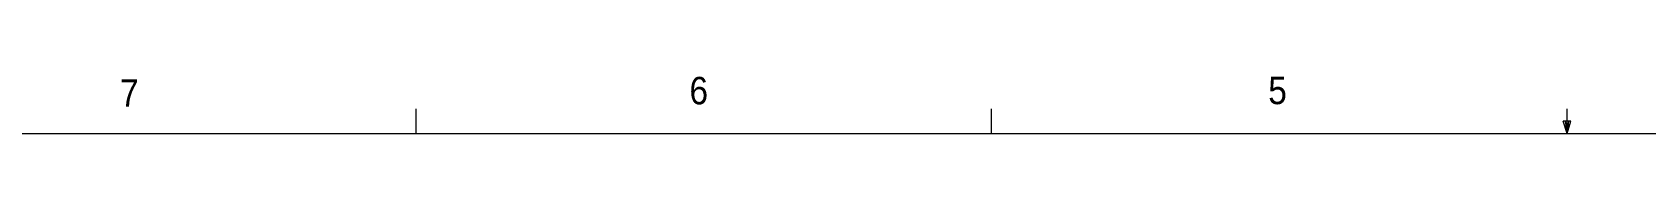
# Model space of a CAD drawing. Header units: millimetres. Extents: x 11 to 421, y 5 to 275.
# Drawn here: x 82.6 to 222.8, y 270.3 to 275.3 of the extents above; entities that cross this region are included whole.
import ezdxf

# ---------------------------------------------------------------- set-up
doc = ezdxf.new("R2010")
doc.units = ezdxf.units.MM
doc.styles.add('SLDTEXTSTYLE0', font='GOTHIC.TTF', dxfattribs={"width": 0.913})

msp = doc.modelspace()

# ---------------------------------------------------------------- linework, layer by layer
at = {"color": 7, "linetype": 'Continuous', "lineweight": 0}
for p, q in [((115.913, 270.309), (115.913, 272.463)), ((165.919, 270.309), (165.919, 272.463)), ((215.925, 270.309), (215.925, 272.463)), ((215.925, 270.309), (215.589, 271.374)), ((216.244, 271.374), (215.589, 271.374)), ((215.747, 271.374), (215.925, 270.309)), ((215.925, 270.309), (216.244, 271.374)), ((216.05, 271.374), (215.925, 270.309)), ((15.907, 270.309), (415.957, 270.309))]:
    msp.add_line(p, q, dxfattribs=at)

# ---------------------------------------------------------------- texts
at = {"color": 7, "linetype": 'Continuous', "lineweight": 0, "char_height": 2.381, "attachment_point": 1, "style": 'SLDTEXTSTYLE0'}
for s, insert in [('7', (90.195, 275.02)), ('6', (139.667, 275.225)), ('5', (189.959, 275.239))]:
    msp.add_mtext(s, dxfattribs=dict(at, insert=insert))

doc.saveas('drawing.dxf')
